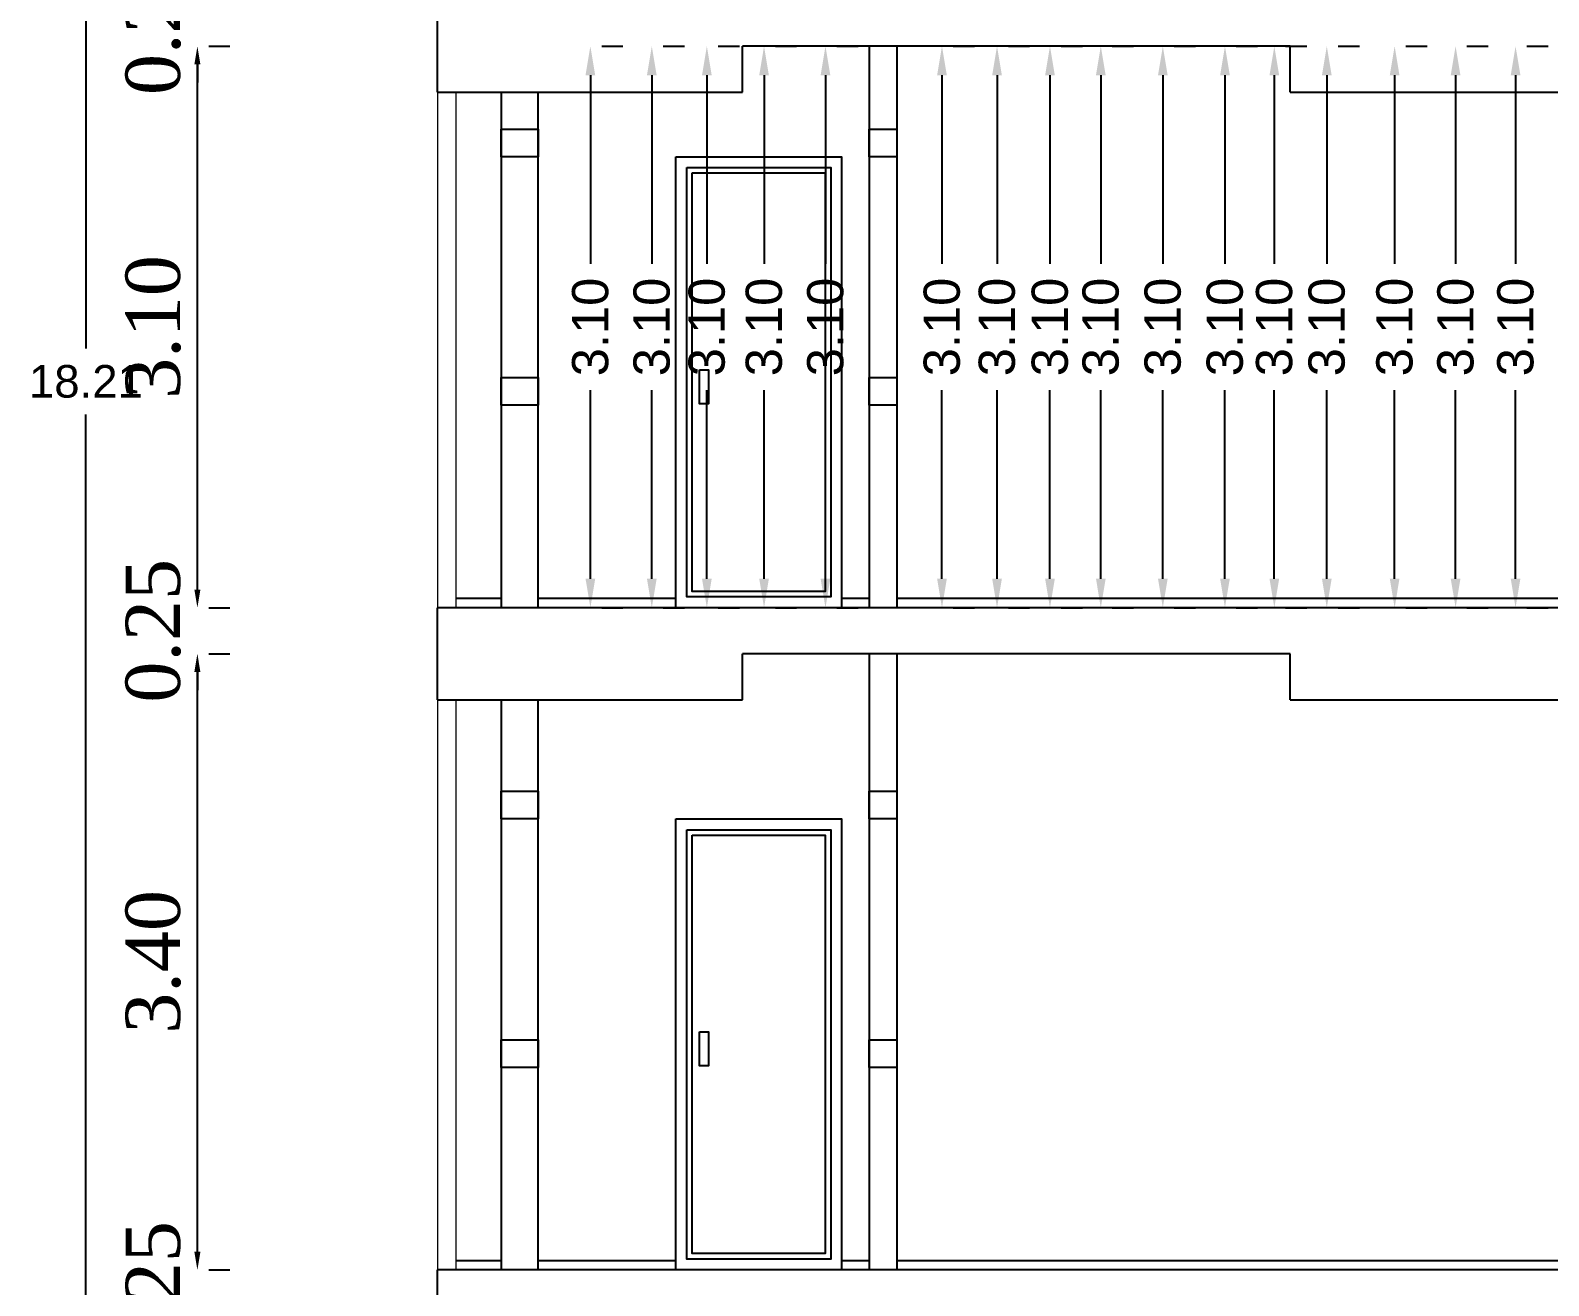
# Model space of a CAD drawing. Header units: metres. Extents: x 2754 to 3501, y 1112 to 1514.
# Drawn here: x 3367.96 to 3376.34, y 1421.44 to 1428.37 of the extents above; entities that cross this region are included whole.
import ezdxf

# ---------------------------------------------------------------- set-up
doc = ezdxf.new("R2010")
doc.units = ezdxf.units.M
for name, color, linetype in [('AR-COLUMN', 2, 'Continuous'), ('AR-THIN', 8, 'Continuous'), ('AR-WALL', 7, 'Continuous'), ('BLK_1_FLR_2_REGULAR_ROOM_1', 2, 'Continuous'), ('BLK_1_FLR_2_REGULAR_ROOM_10', 2, 'Continuous'), ('BLK_1_FLR_2_REGULAR_ROOM_11', 2, 'Continuous'), ('BLK_1_FLR_2_REGULAR_ROOM_12', 2, 'Continuous'), ('BLK_1_FLR_2_REGULAR_ROOM_13', 2, 'Continuous'), ('BLK_1_FLR_2_REGULAR_ROOM_14', 2, 'Continuous'), ('BLK_1_FLR_2_REGULAR_ROOM_15', 2, 'Continuous'), ('BLK_1_FLR_2_REGULAR_ROOM_16', 2, 'Continuous'), ('BLK_1_FLR_2_REGULAR_ROOM_2', 2, 'Continuous'), ('BLK_1_FLR_2_REGULAR_ROOM_3', 2, 'Continuous'), ('BLK_1_FLR_2_REGULAR_ROOM_4', 2, 'Continuous'), ('BLK_1_FLR_2_REGULAR_ROOM_5', 2, 'Continuous'), ('BLK_1_FLR_2_REGULAR_ROOM_6', 2, 'Continuous'), ('BLK_1_FLR_2_REGULAR_ROOM_7', 2, 'Continuous'), ('BLK_1_FLR_2_REGULAR_ROOM_8', 2, 'Continuous'), ('BLK_1_FLR_2_REGULAR_ROOM_9', 2, 'Continuous'), ('BLK_1_HT_OF_BLDG', 5, 'Continuous')]:
    doc.layers.add(name, color=color, linetype=linetype)
doc.layers.add('AR-PARTITION', color=2, linetype='Continuous', lineweight=9)
doc.styles.add('ANAND', font='times.ttf')
doc.styles.get("Standard").update_dxf_attribs({"font": 'arial.ttf'})
doc.dimstyles.new('STANDARD$0', dxfattribs={"dimtxt": 7, "dimasz": 3, "dimexe": 3, "dimexo": 1, "dimgap": 1.5, "dimtad": 1, "dimdec": 1, "dimzin": 1, "dimdsep": 46, "dimlunit": 4, "dimtxsty": 'Standard', "dimblk": 'OBLIQUE', "dimcen": 0.09375, "dimdle": 1, "dimclrd": 8, "dimclre": 8, "dimclrt": 7, "dimadec": 1, "dimazin": 0, "dimtfac": 1, "dimtdec": 1, "dimtix": 1, "dimtmove": 2, "dimatfit": 3, "dimldrblk": 'ARCHTICK', "dimfxl": 0, "dimfrac": 2, "dimtolj": 1, "dimtzin": 0, "dimarcsym": 0})
doc.dimstyles.new('V1', dxfattribs={"dimtxt": 0.23, "dimasz": 0.1, "dimexe": 0.18, "dimexo": 0.0625, "dimgap": 0.09, "dimtad": 1, "dimzin": 0, "dimdsep": 46, "dimtxsty": 'ANAND', "dimcen": 0.09, "dimadec": 0, "dimazin": 0, "dimtfac": 1, "dimtix": 1, "dimtofl": 0, "dimtmove": 2, "dimatfit": 0, "dimfxl": 0, "dimtolj": 1, "dimtzin": 0, "dimarcsym": 0})

# ---------------------------------------------------------------- blocks, each defined once
blk = doc.blocks.new('*D241')
at = {"color": 0, "lineweight": -2}
for p, q in [((3368.8852, 1421.6264), (3368.8852, 1421.7264)), ((3368.9477, 1421.5264), (3369.0652, 1421.5264)), ((3368.9477, 1421.2724), (3369.0652, 1421.2724)), ((3368.8852, 1421.1724), (3368.8852, 1421.0724))]:
    blk.add_line(p, q, dxfattribs=at)
at = {"color": 0}
for points in [[(3368.8685, 1421.6264), (3368.9018, 1421.6264), (3368.8852, 1421.5264)], [(3368.8685, 1421.1724), (3368.9018, 1421.1724), (3368.8852, 1421.2724)]]:
    blk.add_solid(points, dxfattribs=at)
at = {"layer": 'Defpoints', "color": 0}
for p in [(3368.8852, 1421.5264), (3368.8852, 1421.5264), (3368.8852, 1421.2724)]:
    blk.add_point(p, dxfattribs=at)
at = {"color": 0, "insert": (3368.6421, 1421.3994), "char_height": 0.3, "attachment_point": 5, "rotation": 90, "style": 'ANAND'}
blk.add_mtext('\\A1;0.25', dxfattribs=at)
blk = doc.blocks.new('*D242')
at = {"color": 0, "lineweight": -2}
for p, q in [((3368.9477, 1424.9264), (3369.0652, 1424.9264)), ((3368.8852, 1421.6264), (3368.8852, 1424.8264)), ((3368.9477, 1421.5264), (3369.0652, 1421.5264))]:
    blk.add_line(p, q, dxfattribs=at)
at = {"color": 0}
for points in [[(3368.8685, 1424.8264), (3368.9018, 1424.8264), (3368.8852, 1424.9264)], [(3368.8685, 1421.6264), (3368.9018, 1421.6264), (3368.8852, 1421.5264)]]:
    blk.add_solid(points, dxfattribs=at)
at = {"layer": 'Defpoints', "color": 0}
for p in [(3368.8852, 1424.9264), (3368.8852, 1424.9264), (3368.8852, 1421.5264)]:
    blk.add_point(p, dxfattribs=at)
at = {"color": 0, "insert": (3368.6421, 1423.2264), "char_height": 0.3, "attachment_point": 5, "rotation": 90, "style": 'ANAND'}
blk.add_mtext('\\A1;3.40', dxfattribs=at)
blk = doc.blocks.new('*D243')
at = {"color": 0, "lineweight": -2}
for p, q in [((3368.8852, 1425.2804), (3368.8852, 1425.3804)), ((3368.9477, 1425.1804), (3369.0652, 1425.1804)), ((3368.9477, 1424.9264), (3369.0652, 1424.9264)), ((3368.8852, 1424.8264), (3368.8852, 1424.7264))]:
    blk.add_line(p, q, dxfattribs=at)
at = {"color": 0}
for points in [[(3368.8685, 1425.2804), (3368.9018, 1425.2804), (3368.8852, 1425.1804)], [(3368.8685, 1424.8264), (3368.9018, 1424.8264), (3368.8852, 1424.9264)]]:
    blk.add_solid(points, dxfattribs=at)
at = {"layer": 'Defpoints', "color": 0}
for p in [(3368.8852, 1425.1804), (3368.8852, 1425.1804), (3368.8852, 1424.9264)]:
    blk.add_point(p, dxfattribs=at)
at = {"color": 0, "insert": (3368.6421, 1425.0534), "char_height": 0.3, "attachment_point": 5, "rotation": 90, "style": 'ANAND'}
blk.add_mtext('\\A1;0.25', dxfattribs=at)
blk = doc.blocks.new('*D244')
at = {"color": 0, "lineweight": -2}
for p, q in [((3368.9477, 1428.2792), (3369.0652, 1428.2792)), ((3368.8852, 1425.2804), (3368.8852, 1428.1792)), ((3368.9477, 1425.1804), (3369.0652, 1425.1804))]:
    blk.add_line(p, q, dxfattribs=at)
at = {"color": 0}
for points in [[(3368.8685, 1428.1792), (3368.9018, 1428.1792), (3368.8852, 1428.2792)], [(3368.8685, 1425.2804), (3368.9018, 1425.2804), (3368.8852, 1425.1804)]]:
    blk.add_solid(points, dxfattribs=at)
at = {"layer": 'Defpoints', "color": 0}
for p in [(3368.8852, 1428.2792), (3368.8852, 1428.2792), (3368.8852, 1425.1804)]:
    blk.add_point(p, dxfattribs=at)
at = {"color": 0, "insert": (3368.6421, 1426.7298), "char_height": 0.3, "attachment_point": 5, "rotation": 90, "style": 'ANAND'}
blk.add_mtext('\\A1;3.10', dxfattribs=at)
blk = doc.blocks.new('*D245')
at = {"color": 0, "lineweight": -2}
for p, q in [((3368.8852, 1428.6332), (3368.8852, 1428.7332)), ((3368.8264, 1428.5332), (3369.0652, 1428.5332)), ((3368.9477, 1428.2792), (3369.0652, 1428.2792)), ((3368.8852, 1428.1792), (3368.8852, 1428.0792))]:
    blk.add_line(p, q, dxfattribs=at)
at = {"color": 0}
for points in [[(3368.8685, 1428.6332), (3368.9018, 1428.6332), (3368.8852, 1428.5332)], [(3368.8685, 1428.1792), (3368.9018, 1428.1792), (3368.8852, 1428.2792)]]:
    blk.add_solid(points, dxfattribs=at)
at = {"layer": 'Defpoints', "color": 0}
for p in [(3368.7639, 1428.5332), (3368.8852, 1428.5332), (3368.8852, 1428.2792)]:
    blk.add_point(p, dxfattribs=at)
at = {"color": 0, "insert": (3368.6421, 1428.4062), "char_height": 0.3, "attachment_point": 5, "rotation": 90, "style": 'ANAND'}
blk.add_mtext('\\A1;0.25', dxfattribs=at)
blk = doc.blocks.new('*D250')
at = {"layer": 'BLK_1_HT_OF_BLDG', "color": 0, "lineweight": -2}
for p, q in [((3368.3324, 1435.544), (3368.4499, 1435.544)), ((3368.2699, 1435.364), (3368.2699, 1426.6107)), ((3368.2699, 1417.4936), (3368.2699, 1426.2469)), ((3368.3324, 1417.3136), (3368.4499, 1417.3136))]:
    blk.add_line(p, q, dxfattribs=at)
at = {"layer": 'BLK_1_HT_OF_BLDG', "color": 0}
for points in [[(3368.2399, 1435.364), (3368.2999, 1435.364), (3368.2699, 1435.544)], [(3368.2399, 1417.4936), (3368.2999, 1417.4936), (3368.2699, 1417.3136)]]:
    blk.add_solid(points, dxfattribs=at)
at = {"layer": 'Defpoints', "color": 0}
for p in [(3368.2699, 1435.544), (3368.2699, 1435.544), (3368.2699, 1417.3136)]:
    blk.add_point(p, dxfattribs=at)
at = {"layer": 'BLK_1_HT_OF_BLDG', "color": 0, "insert": (3368.2699, 1426.4288), "char_height": 0.18, "attachment_point": 5}
blk.add_mtext('\\A1;18.21', dxfattribs=at)
blk = doc.blocks.new('*D52')
at = {"layer": 'BLK_1_FLR_2_REGULAR_ROOM_1', "color": 0, "lineweight": -2}
for p, q in [((3371.1172, 1428.2792), (3371.2347, 1428.2792)), ((3371.0547, 1428.1192), (3371.0547, 1427.0792)), ((3371.0547, 1425.3404), (3371.0547, 1426.3805)), ((3371.1172, 1425.1804), (3371.2347, 1425.1804))]:
    blk.add_line(p, q, dxfattribs=at)
at = {"layer": 'BLK_1_FLR_2_REGULAR_ROOM_1', "color": 0}
for points in [[(3371.028, 1428.1192), (3371.0813, 1428.1192), (3371.0547, 1428.2792)], [(3371.028, 1425.3404), (3371.0813, 1425.3404), (3371.0547, 1425.1804)]]:
    blk.add_solid(points, dxfattribs=at)
at = {"layer": 'Defpoints', "color": 0}
for p in [(3371.0547, 1428.2792), (3371.0547, 1425.1804), (3371.0547, 1425.1804)]:
    blk.add_point(p, dxfattribs=at)
at = {"layer": 'BLK_1_FLR_2_REGULAR_ROOM_1', "color": 0, "insert": (3371.0547, 1426.7298), "char_height": 0.2, "attachment_point": 5, "rotation": 90}
blk.add_mtext('\\A1;3.10', dxfattribs=at)
blk = doc.blocks.new('*D53')
at = {"layer": 'BLK_1_FLR_2_REGULAR_ROOM_2', "color": 0, "lineweight": -2}
for p, q in [((3371.4562, 1428.2792), (3371.5737, 1428.2792)), ((3371.3937, 1428.1192), (3371.3937, 1427.0792)), ((3371.3937, 1425.3404), (3371.3937, 1426.3805)), ((3371.4562, 1425.1804), (3371.5737, 1425.1804))]:
    blk.add_line(p, q, dxfattribs=at)
at = {"layer": 'BLK_1_FLR_2_REGULAR_ROOM_2', "color": 0}
for points in [[(3371.3671, 1428.1192), (3371.4204, 1428.1192), (3371.3937, 1428.2792)], [(3371.3671, 1425.3404), (3371.4204, 1425.3404), (3371.3937, 1425.1804)]]:
    blk.add_solid(points, dxfattribs=at)
at = {"layer": 'Defpoints', "color": 0}
for p in [(3371.3937, 1428.2792), (3371.3937, 1425.1804), (3371.3937, 1425.1804)]:
    blk.add_point(p, dxfattribs=at)
at = {"layer": 'BLK_1_FLR_2_REGULAR_ROOM_2', "color": 0, "insert": (3371.3937, 1426.7298), "char_height": 0.2, "attachment_point": 5, "rotation": 90}
blk.add_mtext('\\A1;3.10', dxfattribs=at)
blk = doc.blocks.new('*D54')
at = {"layer": 'BLK_1_FLR_2_REGULAR_ROOM_3', "color": 0, "lineweight": -2}
for p, q in [((3371.7602, 1428.2792), (3371.8777, 1428.2792)), ((3371.6977, 1428.1192), (3371.6977, 1427.0792)), ((3371.6977, 1425.3404), (3371.6977, 1426.3805)), ((3371.7602, 1425.1804), (3371.8777, 1425.1804))]:
    blk.add_line(p, q, dxfattribs=at)
at = {"layer": 'BLK_1_FLR_2_REGULAR_ROOM_3', "color": 0}
for points in [[(3371.6711, 1428.1192), (3371.7244, 1428.1192), (3371.6977, 1428.2792)], [(3371.6711, 1425.3404), (3371.7244, 1425.3404), (3371.6977, 1425.1804)]]:
    blk.add_solid(points, dxfattribs=at)
at = {"layer": 'Defpoints', "color": 0}
for p in [(3371.6977, 1428.2792), (3371.6977, 1425.1804), (3371.6977, 1425.1804)]:
    blk.add_point(p, dxfattribs=at)
at = {"layer": 'BLK_1_FLR_2_REGULAR_ROOM_3', "color": 0, "insert": (3371.6977, 1426.7298), "char_height": 0.2, "attachment_point": 5, "rotation": 90}
blk.add_mtext('\\A1;3.10', dxfattribs=at)
blk = doc.blocks.new('*D55')
at = {"layer": 'BLK_1_FLR_2_REGULAR_ROOM_4', "color": 0, "lineweight": -2}
for p, q in [((3372.0759, 1428.2792), (3372.1934, 1428.2792)), ((3372.0134, 1428.1192), (3372.0134, 1427.0792)), ((3372.0134, 1425.3404), (3372.0134, 1426.3805)), ((3372.0759, 1425.1804), (3372.1934, 1425.1804))]:
    blk.add_line(p, q, dxfattribs=at)
at = {"layer": 'BLK_1_FLR_2_REGULAR_ROOM_4', "color": 0}
for points in [[(3371.9868, 1428.1192), (3372.0401, 1428.1192), (3372.0134, 1428.2792)], [(3371.9868, 1425.3404), (3372.0401, 1425.3404), (3372.0134, 1425.1804)]]:
    blk.add_solid(points, dxfattribs=at)
at = {"layer": 'Defpoints', "color": 0}
for p in [(3372.0134, 1428.2792), (3372.0134, 1425.1804), (3372.0134, 1425.1804)]:
    blk.add_point(p, dxfattribs=at)
at = {"layer": 'BLK_1_FLR_2_REGULAR_ROOM_4', "color": 0, "insert": (3372.0134, 1426.7298), "char_height": 0.2, "attachment_point": 5, "rotation": 90}
blk.add_mtext('\\A1;3.10', dxfattribs=at)
blk = doc.blocks.new('*D56')
at = {"layer": 'BLK_1_FLR_2_REGULAR_ROOM_5', "color": 0, "lineweight": -2}
for p, q in [((3372.415, 1428.2792), (3372.5325, 1428.2792)), ((3372.3525, 1428.1192), (3372.3525, 1427.0792)), ((3372.3525, 1425.3404), (3372.3525, 1426.3805)), ((3372.415, 1425.1804), (3372.5325, 1425.1804))]:
    blk.add_line(p, q, dxfattribs=at)
at = {"layer": 'BLK_1_FLR_2_REGULAR_ROOM_5', "color": 0}
for points in [[(3372.3258, 1428.1192), (3372.3792, 1428.1192), (3372.3525, 1428.2792)], [(3372.3258, 1425.3404), (3372.3792, 1425.3404), (3372.3525, 1425.1804)]]:
    blk.add_solid(points, dxfattribs=at)
at = {"layer": 'Defpoints', "color": 0}
for p in [(3372.3525, 1428.2792), (3372.3525, 1425.1804), (3372.3525, 1425.1804)]:
    blk.add_point(p, dxfattribs=at)
at = {"layer": 'BLK_1_FLR_2_REGULAR_ROOM_5', "color": 0, "insert": (3372.3525, 1426.7298), "char_height": 0.2, "attachment_point": 5, "rotation": 90}
blk.add_mtext('\\A1;3.10', dxfattribs=at)
blk = doc.blocks.new('*D57')
at = {"layer": 'BLK_1_FLR_2_REGULAR_ROOM_6', "color": 0, "lineweight": -2}
for p, q in [((3373.0581, 1428.2792), (3373.1756, 1428.2792)), ((3372.9956, 1428.1192), (3372.9956, 1427.0792)), ((3372.9956, 1425.3404), (3372.9956, 1426.3805)), ((3373.0581, 1425.1804), (3373.1756, 1425.1804))]:
    blk.add_line(p, q, dxfattribs=at)
at = {"layer": 'BLK_1_FLR_2_REGULAR_ROOM_6', "color": 0}
for points in [[(3372.9689, 1428.1192), (3373.0223, 1428.1192), (3372.9956, 1428.2792)], [(3372.9689, 1425.3404), (3373.0223, 1425.3404), (3372.9956, 1425.1804)]]:
    blk.add_solid(points, dxfattribs=at)
at = {"layer": 'Defpoints', "color": 0}
for p in [(3372.9956, 1428.2792), (3372.9956, 1425.1804), (3372.9956, 1425.1804)]:
    blk.add_point(p, dxfattribs=at)
at = {"layer": 'BLK_1_FLR_2_REGULAR_ROOM_6', "color": 0, "insert": (3372.9956, 1426.7298), "char_height": 0.2, "attachment_point": 5, "rotation": 90}
blk.add_mtext('\\A1;3.10', dxfattribs=at)
blk = doc.blocks.new('*D58')
at = {"layer": 'BLK_1_FLR_2_REGULAR_ROOM_7', "color": 0, "lineweight": -2}
for p, q in [((3373.3621, 1428.2792), (3373.4796, 1428.2792)), ((3373.2996, 1428.1192), (3373.2996, 1427.0792)), ((3373.2996, 1425.3404), (3373.2996, 1426.3805)), ((3373.3621, 1425.1804), (3373.4796, 1425.1804))]:
    blk.add_line(p, q, dxfattribs=at)
at = {"layer": 'BLK_1_FLR_2_REGULAR_ROOM_7', "color": 0}
for points in [[(3373.2729, 1428.1192), (3373.3263, 1428.1192), (3373.2996, 1428.2792)], [(3373.2729, 1425.3404), (3373.3263, 1425.3404), (3373.2996, 1425.1804)]]:
    blk.add_solid(points, dxfattribs=at)
at = {"layer": 'Defpoints', "color": 0}
for p in [(3373.2996, 1428.2792), (3373.2996, 1425.1804), (3373.2996, 1425.1804)]:
    blk.add_point(p, dxfattribs=at)
at = {"layer": 'BLK_1_FLR_2_REGULAR_ROOM_7', "color": 0, "insert": (3373.2996, 1426.7298), "char_height": 0.2, "attachment_point": 5, "rotation": 90}
blk.add_mtext('\\A1;3.10', dxfattribs=at)
blk = doc.blocks.new('*D59')
at = {"layer": 'BLK_1_FLR_2_REGULAR_ROOM_8', "color": 0, "lineweight": -2}
for p, q in [((3373.6544, 1428.2792), (3373.7719, 1428.2792)), ((3373.5919, 1428.1192), (3373.5919, 1427.0792)), ((3373.5919, 1425.3404), (3373.5919, 1426.3805)), ((3373.6544, 1425.1804), (3373.7719, 1425.1804))]:
    blk.add_line(p, q, dxfattribs=at)
at = {"layer": 'BLK_1_FLR_2_REGULAR_ROOM_8', "color": 0}
for points in [[(3373.5652, 1428.1192), (3373.6186, 1428.1192), (3373.5919, 1428.2792)], [(3373.5652, 1425.3404), (3373.6186, 1425.3404), (3373.5919, 1425.1804)]]:
    blk.add_solid(points, dxfattribs=at)
at = {"layer": 'Defpoints', "color": 0}
for p in [(3373.5919, 1428.2792), (3373.5919, 1425.1804), (3373.5919, 1425.1804)]:
    blk.add_point(p, dxfattribs=at)
at = {"layer": 'BLK_1_FLR_2_REGULAR_ROOM_8', "color": 0, "insert": (3373.5919, 1426.7298), "char_height": 0.2, "attachment_point": 5, "rotation": 90}
blk.add_mtext('\\A1;3.10', dxfattribs=at)
blk = doc.blocks.new('*D60')
at = {"layer": 'BLK_1_FLR_2_REGULAR_ROOM_9', "color": 0, "lineweight": -2}
for p, q in [((3373.935, 1428.2792), (3374.0525, 1428.2792)), ((3373.8725, 1428.1192), (3373.8725, 1427.0792)), ((3373.8725, 1425.3404), (3373.8725, 1426.3805)), ((3373.935, 1425.1804), (3374.0525, 1425.1804))]:
    blk.add_line(p, q, dxfattribs=at)
at = {"layer": 'BLK_1_FLR_2_REGULAR_ROOM_9', "color": 0}
for points in [[(3373.8459, 1428.1192), (3373.8992, 1428.1192), (3373.8725, 1428.2792)], [(3373.8459, 1425.3404), (3373.8992, 1425.3404), (3373.8725, 1425.1804)]]:
    blk.add_solid(points, dxfattribs=at)
at = {"layer": 'Defpoints', "color": 0}
for p in [(3373.8725, 1428.2792), (3373.8725, 1425.1804), (3373.8725, 1425.1804)]:
    blk.add_point(p, dxfattribs=at)
at = {"layer": 'BLK_1_FLR_2_REGULAR_ROOM_9', "color": 0, "insert": (3373.8725, 1426.7298), "char_height": 0.2, "attachment_point": 5, "rotation": 90}
blk.add_mtext('\\A1;3.10', dxfattribs=at)
blk = doc.blocks.new('*D61')
at = {"layer": 'BLK_1_FLR_2_REGULAR_ROOM_10', "color": 0, "lineweight": -2}
for p, q in [((3374.2774, 1428.2792), (3374.3949, 1428.2792)), ((3374.2149, 1428.1192), (3374.2149, 1427.0792)), ((3374.2149, 1425.3404), (3374.2149, 1426.3805)), ((3374.2774, 1425.1804), (3374.3949, 1425.1804))]:
    blk.add_line(p, q, dxfattribs=at)
at = {"layer": 'BLK_1_FLR_2_REGULAR_ROOM_10', "color": 0}
for points in [[(3374.1882, 1428.1192), (3374.2416, 1428.1192), (3374.2149, 1428.2792)], [(3374.1882, 1425.3404), (3374.2416, 1425.3404), (3374.2149, 1425.1804)]]:
    blk.add_solid(points, dxfattribs=at)
at = {"layer": 'Defpoints', "color": 0}
for p in [(3374.2149, 1428.2792), (3374.2149, 1425.1804), (3374.2149, 1425.1804)]:
    blk.add_point(p, dxfattribs=at)
at = {"layer": 'BLK_1_FLR_2_REGULAR_ROOM_10', "color": 0, "insert": (3374.2149, 1426.7298), "char_height": 0.2, "attachment_point": 5, "rotation": 90}
blk.add_mtext('\\A1;3.10', dxfattribs=at)
blk = doc.blocks.new('*D62')
at = {"layer": 'BLK_1_FLR_2_REGULAR_ROOM_11', "color": 0, "lineweight": -2}
for p, q in [((3374.6203, 1428.2792), (3374.7378, 1428.2792)), ((3374.5578, 1428.1192), (3374.5578, 1427.0792)), ((3374.5578, 1425.3404), (3374.5578, 1426.3805)), ((3374.6203, 1425.1804), (3374.7378, 1425.1804))]:
    blk.add_line(p, q, dxfattribs=at)
at = {"layer": 'BLK_1_FLR_2_REGULAR_ROOM_11', "color": 0}
for points in [[(3374.5311, 1428.1192), (3374.5845, 1428.1192), (3374.5578, 1428.2792)], [(3374.5311, 1425.3404), (3374.5845, 1425.3404), (3374.5578, 1425.1804)]]:
    blk.add_solid(points, dxfattribs=at)
at = {"layer": 'Defpoints', "color": 0}
for p in [(3374.5578, 1428.2792), (3374.5578, 1425.1804), (3374.5578, 1425.1804)]:
    blk.add_point(p, dxfattribs=at)
at = {"layer": 'BLK_1_FLR_2_REGULAR_ROOM_11', "color": 0, "insert": (3374.5578, 1426.7298), "char_height": 0.2, "attachment_point": 5, "rotation": 90}
blk.add_mtext('\\A1;3.10', dxfattribs=at)
blk = doc.blocks.new('*D63')
at = {"layer": 'BLK_1_FLR_2_REGULAR_ROOM_12', "color": 0, "lineweight": -2}
for p, q in [((3374.8929, 1428.2792), (3375.0104, 1428.2792)), ((3374.8304, 1428.1192), (3374.8304, 1427.0792)), ((3374.8304, 1425.3404), (3374.8304, 1426.3805)), ((3374.8929, 1425.1804), (3375.0104, 1425.1804))]:
    blk.add_line(p, q, dxfattribs=at)
at = {"layer": 'BLK_1_FLR_2_REGULAR_ROOM_12', "color": 0}
for points in [[(3374.8037, 1428.1192), (3374.8571, 1428.1192), (3374.8304, 1428.2792)], [(3374.8037, 1425.3404), (3374.8571, 1425.3404), (3374.8304, 1425.1804)]]:
    blk.add_solid(points, dxfattribs=at)
at = {"layer": 'Defpoints', "color": 0}
for p in [(3374.8304, 1428.2792), (3374.8304, 1425.1804), (3374.8304, 1425.1804)]:
    blk.add_point(p, dxfattribs=at)
at = {"layer": 'BLK_1_FLR_2_REGULAR_ROOM_12', "color": 0, "insert": (3374.8304, 1426.7298), "char_height": 0.2, "attachment_point": 5, "rotation": 90}
blk.add_mtext('\\A1;3.10', dxfattribs=at)
blk = doc.blocks.new('*D64')
at = {"layer": 'BLK_1_FLR_2_REGULAR_ROOM_13', "color": 0, "lineweight": -2}
for p, q in [((3375.1826, 1428.2792), (3375.3001, 1428.2792)), ((3375.1201, 1428.1192), (3375.1201, 1427.0792)), ((3375.1201, 1425.3404), (3375.1201, 1426.3805)), ((3375.1826, 1425.1804), (3375.3001, 1425.1804))]:
    blk.add_line(p, q, dxfattribs=at)
at = {"layer": 'BLK_1_FLR_2_REGULAR_ROOM_13', "color": 0}
for points in [[(3375.0935, 1428.1192), (3375.1468, 1428.1192), (3375.1201, 1428.2792)], [(3375.0935, 1425.3404), (3375.1468, 1425.3404), (3375.1201, 1425.1804)]]:
    blk.add_solid(points, dxfattribs=at)
at = {"layer": 'Defpoints', "color": 0}
for p in [(3375.1201, 1428.2792), (3375.1201, 1425.1804), (3375.1201, 1425.1804)]:
    blk.add_point(p, dxfattribs=at)
at = {"layer": 'BLK_1_FLR_2_REGULAR_ROOM_13', "color": 0, "insert": (3375.1201, 1426.7298), "char_height": 0.2, "attachment_point": 5, "rotation": 90}
blk.add_mtext('\\A1;3.10', dxfattribs=at)
blk = doc.blocks.new('*D65')
at = {"layer": 'BLK_1_FLR_2_REGULAR_ROOM_14', "color": 0, "lineweight": -2}
for p, q in [((3375.557, 1428.2792), (3375.6745, 1428.2792)), ((3375.4945, 1428.1192), (3375.4945, 1427.0792)), ((3375.4945, 1425.3404), (3375.4945, 1426.3805)), ((3375.557, 1425.1804), (3375.6745, 1425.1804))]:
    blk.add_line(p, q, dxfattribs=at)
at = {"layer": 'BLK_1_FLR_2_REGULAR_ROOM_14', "color": 0}
for points in [[(3375.4678, 1428.1192), (3375.5211, 1428.1192), (3375.4945, 1428.2792)], [(3375.4678, 1425.3404), (3375.5211, 1425.3404), (3375.4945, 1425.1804)]]:
    blk.add_solid(points, dxfattribs=at)
at = {"layer": 'Defpoints', "color": 0}
for p in [(3375.4945, 1428.2792), (3375.4945, 1425.1804), (3375.4945, 1425.1804)]:
    blk.add_point(p, dxfattribs=at)
at = {"layer": 'BLK_1_FLR_2_REGULAR_ROOM_14', "color": 0, "insert": (3375.4945, 1426.7298), "char_height": 0.2, "attachment_point": 5, "rotation": 90}
blk.add_mtext('\\A1;3.10', dxfattribs=at)
blk = doc.blocks.new('*D66')
at = {"layer": 'BLK_1_FLR_2_REGULAR_ROOM_15', "color": 0, "lineweight": -2}
for p, q in [((3375.8936, 1428.2792), (3376.0111, 1428.2792)), ((3375.8311, 1428.1192), (3375.8311, 1427.0792)), ((3375.8311, 1425.3404), (3375.8311, 1426.3805)), ((3375.8936, 1425.1804), (3376.0111, 1425.1804))]:
    blk.add_line(p, q, dxfattribs=at)
at = {"layer": 'BLK_1_FLR_2_REGULAR_ROOM_15', "color": 0}
for points in [[(3375.8044, 1428.1192), (3375.8578, 1428.1192), (3375.8311, 1428.2792)], [(3375.8044, 1425.3404), (3375.8578, 1425.3404), (3375.8311, 1425.1804)]]:
    blk.add_solid(points, dxfattribs=at)
at = {"layer": 'Defpoints', "color": 0}
for p in [(3375.8311, 1428.2792), (3375.8311, 1425.1804), (3375.8311, 1425.1804)]:
    blk.add_point(p, dxfattribs=at)
at = {"layer": 'BLK_1_FLR_2_REGULAR_ROOM_15', "color": 0, "insert": (3375.8311, 1426.7298), "char_height": 0.2, "attachment_point": 5, "rotation": 90}
blk.add_mtext('\\A1;3.10', dxfattribs=at)
blk = doc.blocks.new('*D67')
at = {"layer": 'BLK_1_FLR_2_REGULAR_ROOM_16', "color": 0, "lineweight": -2}
for p, q in [((3376.2246, 1428.2792), (3376.3421, 1428.2792)), ((3376.1621, 1428.1192), (3376.1621, 1427.0792)), ((3376.1621, 1425.3404), (3376.1621, 1426.3805)), ((3376.2246, 1425.1804), (3376.3421, 1425.1804))]:
    blk.add_line(p, q, dxfattribs=at)
at = {"layer": 'BLK_1_FLR_2_REGULAR_ROOM_16', "color": 0}
for points in [[(3376.1355, 1428.1192), (3376.1888, 1428.1192), (3376.1621, 1428.2792)], [(3376.1355, 1425.3404), (3376.1888, 1425.3404), (3376.1621, 1425.1804)]]:
    blk.add_solid(points, dxfattribs=at)
at = {"layer": 'Defpoints', "color": 0}
for p in [(3376.1621, 1428.2792), (3376.1621, 1425.1804), (3376.1621, 1425.1804)]:
    blk.add_point(p, dxfattribs=at)
at = {"layer": 'BLK_1_FLR_2_REGULAR_ROOM_16', "color": 0, "insert": (3376.1621, 1426.7298), "char_height": 0.2, "attachment_point": 5, "rotation": 90}
blk.add_mtext('\\A1;3.10', dxfattribs=at)

msp = doc.modelspace()

# ---------------------------------------------------------------- linework, layer by layer
at = {"color": 7}
for points in [[(3371.5272, 1427.66962), (3372.4416, 1427.66962), (3372.4416, 1425.18042), (3371.5272, 1425.18042)], [(3371.5872, 1427.60962), (3372.3816, 1427.60962), (3372.3816, 1425.24042), (3371.5872, 1425.24042)], [(3371.6172, 1427.57962), (3372.3516, 1427.57962), (3372.3516, 1425.27042), (3371.6172, 1425.27042)], [(3371.65747, 1426.49382), (3371.70685, 1426.49382), (3371.70685, 1426.30635), (3371.65747, 1426.30635)], [(3371.5272, 1424.01562), (3372.4416, 1424.01562), (3372.4416, 1421.52642), (3371.5272, 1421.52642)], [(3371.5872, 1423.95562), (3372.3816, 1423.95562), (3372.3816, 1421.58642), (3371.5872, 1421.58642)], [(3371.6172, 1423.92562), (3372.3516, 1423.92562), (3372.3516, 1421.61642), (3371.6172, 1421.61642)], [(3371.65747, 1422.83982), (3371.70685, 1422.83982), (3371.70685, 1422.65235), (3371.65747, 1422.65235)]]:
    msp.add_lwpolyline(points, close=True, dxfattribs=at)
at = {"layer": 'AR-COLUMN'}
for p, q in [((3370.21073, 1428.02522), (3370.21073, 1428.53322)), ((3374.9181, 1428.27922), (3371.89487, 1428.27922)), ((3371.89487, 1428.02522), (3371.89487, 1428.27922)), ((3374.9181, 1428.02522), (3374.9181, 1428.27922)), ((3370.21073, 1428.02522), (3371.89487, 1428.02522)), ((3374.9181, 1428.02522), (3377.5851, 1428.02522)), ((3370.21073, 1424.67242), (3370.21073, 1425.18042)), ((3374.9181, 1424.92642), (3371.89487, 1424.92642)), ((3371.89487, 1424.67242), (3371.89487, 1424.92642)), ((3374.9181, 1424.67242), (3374.9181, 1424.92642)), ((3370.21073, 1424.67242), (3371.89487, 1424.67242)), ((3374.9181, 1424.67242), (3377.5851, 1424.67242)), ((3370.21073, 1421.01842), (3370.21073, 1421.52642))]:
    msp.add_line(p, q, dxfattribs=at)
for points in [[(3370.562, 1427.82202), (3370.76614, 1427.82202), (3370.76614, 1427.66962), (3370.562, 1427.66962)], [(3372.594, 1427.82202), (3372.7464, 1427.82202), (3372.7464, 1427.66962), (3372.594, 1427.66962)], [(3370.562, 1426.45042), (3370.76614, 1426.45042), (3370.76614, 1426.29802), (3370.562, 1426.29802)], [(3372.594, 1426.45042), (3372.7464, 1426.45042), (3372.7464, 1426.29802), (3372.594, 1426.29802)], [(3370.562, 1424.16802), (3370.76614, 1424.16802), (3370.76614, 1424.01562), (3370.562, 1424.01562)], [(3372.594, 1424.16802), (3372.7464, 1424.16802), (3372.7464, 1424.01562), (3372.594, 1424.01562)], [(3370.562, 1422.79642), (3370.76614, 1422.79642), (3370.76614, 1422.64402), (3370.562, 1422.64402)], [(3372.594, 1422.79642), (3372.7464, 1422.79642), (3372.7464, 1422.64402), (3372.594, 1422.64402)]]:
    msp.add_lwpolyline(points, close=True, dxfattribs=at)
for points in [[(3387.1736, 1425.18042), (3370.21073, 1425.18042)], [(3387.1736, 1421.52642), (3370.21073, 1421.52642)]]:
    msp.add_lwpolyline(points, dxfattribs=at)
at = {"layer": 'AR-PARTITION'}
for p, q in [((3370.21073, 1428.02522), (3370.21073, 1425.18042)), ((3370.31233, 1428.02522), (3370.31233, 1425.18042)), ((3370.21073, 1424.67242), (3370.21073, 1421.52642)), ((3370.31233, 1424.67242), (3370.31233, 1421.52642))]:
    msp.add_line(p, q, dxfattribs=at)
at = {"layer": 'AR-THIN'}
for p, q in [((3370.562, 1425.23122), (3370.31233, 1425.23122)), ((3371.5272, 1425.23122), (3370.7652, 1425.23122)), ((3372.594, 1425.23122), (3372.4416, 1425.23122)), ((3376.404, 1425.23122), (3372.7464, 1425.23122)), ((3370.562, 1421.57722), (3370.31233, 1421.57722)), ((3371.5272, 1421.57722), (3370.7652, 1421.57722)), ((3372.594, 1421.57722), (3372.4416, 1421.57722)), ((3376.404, 1421.57722), (3372.7464, 1421.57722))]:
    msp.add_line(p, q, dxfattribs=at)
at = {"layer": 'AR-WALL'}
for p, q in [((3372.594, 1428.27922), (3372.594, 1425.18042)), ((3372.7464, 1428.27922), (3372.7464, 1425.18042)), ((3370.562, 1428.02522), (3370.562, 1425.18042)), ((3370.7652, 1428.02522), (3370.7652, 1425.18042)), ((3372.594, 1424.92642), (3372.594, 1421.52642)), ((3372.7464, 1424.92642), (3372.7464, 1421.52642)), ((3370.562, 1424.67242), (3370.562, 1421.52642)), ((3370.7652, 1424.67242), (3370.7652, 1421.52642))]:
    msp.add_line(p, q, dxfattribs=at)

# ---------------------------------------------------------------- dimensions: what is measured, and where the dimension line sits
at = {"color": 7}
for base, p1, p2, picture, middle in [((3368.88515, 1428.53322), (3368.88515, 1428.27922), (3368.7639, 1428.53322), '*D245', (3368.64212, 1428.40622)), ((3368.88515, 1428.27922), (3368.88515, 1425.18042), (3368.88515, 1428.27922), '*D244', (3368.64212, 1426.72982)), ((3368.88515, 1425.18042), (3368.88515, 1424.92642), (3368.88515, 1425.18042), '*D243', (3368.64212, 1425.05342)), ((3368.88515, 1424.92642), (3368.88515, 1421.52642), (3368.88515, 1424.92642), '*D242', (3368.64212, 1423.22642)), ((3368.88515, 1421.52642), (3368.88515, 1421.27242), (3368.88515, 1421.52642), '*D241', (3368.64212, 1421.39942))]:
    dim = msp.add_linear_dim(base=base, p1=p1, p2=p2, angle=270, dimstyle='V1', override={"dimtxt": 0.3}, dxfattribs=at)
    dim.commit()
    dim.dimension.update_dxf_attribs({"geometry": picture, "text_midpoint": middle})
at = {"layer": 'BLK_1_FLR_2_REGULAR_ROOM_1', "color": 2}
dim = msp.add_linear_dim(base=(3371.05466, 1425.18042), p1=(3371.05466, 1428.27922), p2=(3371.05466, 1425.18042), angle=90, dimstyle='STANDARD$0', override={"dimtxt": 0.2, "dimasz": 0.16, "dimexe": 0.18, "dimexo": 0.0625, "dimgap": 0.09, "dimtad": 0, "dimdec": 2, "dimzin": 0, "dimlunit": 2, "dimpost": '', "dimcen": 0.09, "dimdle": 0, "dimclrd": 0, "dimclre": 0, "dimclrt": 0, "dimadec": 2, "dimtdec": 2, "dimtix": 0, "dimtofl": 0, "dimtmove": 1, "dimfxl": 5, "dimfrac": 0}, dxfattribs=at)
dim.commit()
dim.dimension.update_dxf_attribs({"geometry": '*D52', "text_midpoint": (3371.05466, 1426.72982)})
at = {"layer": 'BLK_1_FLR_2_REGULAR_ROOM_10', "color": 2}
dim = msp.add_linear_dim(base=(3374.21491, 1425.18042), p1=(3374.21491, 1428.27922), p2=(3374.21491, 1425.18042), angle=90, dimstyle='STANDARD$0', override={"dimtxt": 0.2, "dimasz": 0.16, "dimexe": 0.18, "dimexo": 0.0625, "dimgap": 0.09, "dimtad": 0, "dimdec": 2, "dimzin": 0, "dimlunit": 2, "dimpost": '', "dimcen": 0.09, "dimdle": 0, "dimclrd": 0, "dimclre": 0, "dimclrt": 0, "dimadec": 2, "dimtdec": 2, "dimtix": 0, "dimtofl": 0, "dimtmove": 1, "dimfxl": 5, "dimfrac": 0}, dxfattribs=at)
dim.commit()
dim.dimension.update_dxf_attribs({"geometry": '*D61', "text_midpoint": (3374.21491, 1426.72982)})
at = {"layer": 'BLK_1_FLR_2_REGULAR_ROOM_11', "color": 2}
dim = msp.add_linear_dim(base=(3374.55779, 1425.18042), p1=(3374.55779, 1428.27922), p2=(3374.55779, 1425.18042), angle=90, dimstyle='STANDARD$0', override={"dimtxt": 0.2, "dimasz": 0.16, "dimexe": 0.18, "dimexo": 0.0625, "dimgap": 0.09, "dimtad": 0, "dimdec": 2, "dimzin": 0, "dimlunit": 2, "dimpost": '', "dimcen": 0.09, "dimdle": 0, "dimclrd": 0, "dimclre": 0, "dimclrt": 0, "dimadec": 2, "dimtdec": 2, "dimtix": 0, "dimtofl": 0, "dimtmove": 1, "dimfxl": 5, "dimfrac": 0}, dxfattribs=at)
dim.commit()
dim.dimension.update_dxf_attribs({"geometry": '*D62', "text_midpoint": (3374.55779, 1426.72982)})
at = {"layer": 'BLK_1_FLR_2_REGULAR_ROOM_12', "color": 2}
dim = msp.add_linear_dim(base=(3374.83039, 1425.18042), p1=(3374.83039, 1428.27922), p2=(3374.83039, 1425.18042), angle=90, dimstyle='STANDARD$0', override={"dimtxt": 0.2, "dimasz": 0.16, "dimexe": 0.18, "dimexo": 0.0625, "dimgap": 0.09, "dimtad": 0, "dimdec": 2, "dimzin": 0, "dimlunit": 2, "dimpost": '', "dimcen": 0.09, "dimdle": 0, "dimclrd": 0, "dimclre": 0, "dimclrt": 0, "dimadec": 2, "dimtdec": 2, "dimtix": 0, "dimtofl": 0, "dimtmove": 1, "dimfxl": 5, "dimfrac": 0}, dxfattribs=at)
dim.commit()
dim.dimension.update_dxf_attribs({"geometry": '*D63', "text_midpoint": (3374.83039, 1426.72982)})
at = {"layer": 'BLK_1_FLR_2_REGULAR_ROOM_13', "color": 2}
dim = msp.add_linear_dim(base=(3375.12013, 1425.18042), p1=(3375.12013, 1428.27922), p2=(3375.12013, 1425.18042), angle=90, dimstyle='STANDARD$0', override={"dimtxt": 0.2, "dimasz": 0.16, "dimexe": 0.18, "dimexo": 0.0625, "dimgap": 0.09, "dimtad": 0, "dimdec": 2, "dimzin": 0, "dimlunit": 2, "dimpost": '', "dimcen": 0.09, "dimdle": 0, "dimclrd": 0, "dimclre": 0, "dimclrt": 0, "dimadec": 2, "dimtdec": 2, "dimtix": 0, "dimtofl": 0, "dimtmove": 1, "dimfxl": 5, "dimfrac": 0}, dxfattribs=at)
dim.commit()
dim.dimension.update_dxf_attribs({"geometry": '*D64', "text_midpoint": (3375.12013, 1426.72982)})
at = {"layer": 'BLK_1_FLR_2_REGULAR_ROOM_14', "color": 2}
dim = msp.add_linear_dim(base=(3375.49446, 1425.18042), p1=(3375.49446, 1428.27922), p2=(3375.49446, 1425.18042), angle=90, dimstyle='STANDARD$0', override={"dimtxt": 0.2, "dimasz": 0.16, "dimexe": 0.18, "dimexo": 0.0625, "dimgap": 0.09, "dimtad": 0, "dimdec": 2, "dimzin": 0, "dimlunit": 2, "dimpost": '', "dimcen": 0.09, "dimdle": 0, "dimclrd": 0, "dimclre": 0, "dimclrt": 0, "dimadec": 2, "dimtdec": 2, "dimtix": 0, "dimtofl": 0, "dimtmove": 1, "dimfxl": 5, "dimfrac": 0}, dxfattribs=at)
dim.commit()
dim.dimension.update_dxf_attribs({"geometry": '*D65', "text_midpoint": (3375.49446, 1426.72982)})
at = {"layer": 'BLK_1_FLR_2_REGULAR_ROOM_15', "color": 2}
dim = msp.add_linear_dim(base=(3375.83112, 1425.18042), p1=(3375.83112, 1428.27922), p2=(3375.83112, 1425.18042), angle=90, dimstyle='STANDARD$0', override={"dimtxt": 0.2, "dimasz": 0.16, "dimexe": 0.18, "dimexo": 0.0625, "dimgap": 0.09, "dimtad": 0, "dimdec": 2, "dimzin": 0, "dimlunit": 2, "dimpost": '', "dimcen": 0.09, "dimdle": 0, "dimclrd": 0, "dimclre": 0, "dimclrt": 0, "dimadec": 2, "dimtdec": 2, "dimtix": 0, "dimtofl": 0, "dimtmove": 1, "dimfxl": 5, "dimfrac": 0}, dxfattribs=at)
dim.commit()
dim.dimension.update_dxf_attribs({"geometry": '*D66', "text_midpoint": (3375.83112, 1426.72982)})
at = {"layer": 'BLK_1_FLR_2_REGULAR_ROOM_16', "color": 2}
dim = msp.add_linear_dim(base=(3376.16212, 1425.18042), p1=(3376.16212, 1428.27922), p2=(3376.16212, 1425.18042), angle=90, dimstyle='STANDARD$0', override={"dimtxt": 0.2, "dimasz": 0.16, "dimexe": 0.18, "dimexo": 0.0625, "dimgap": 0.09, "dimtad": 0, "dimdec": 2, "dimzin": 0, "dimlunit": 2, "dimpost": '', "dimcen": 0.09, "dimdle": 0, "dimclrd": 0, "dimclre": 0, "dimclrt": 0, "dimadec": 2, "dimtdec": 2, "dimtix": 0, "dimtofl": 0, "dimtmove": 1, "dimfxl": 5, "dimfrac": 0}, dxfattribs=at)
dim.commit()
dim.dimension.update_dxf_attribs({"geometry": '*D67', "text_midpoint": (3376.16212, 1426.72982)})
at = {"layer": 'BLK_1_FLR_2_REGULAR_ROOM_2', "color": 2}
dim = msp.add_linear_dim(base=(3371.39374, 1425.18042), p1=(3371.39374, 1428.27922), p2=(3371.39374, 1425.18042), angle=90, dimstyle='STANDARD$0', override={"dimtxt": 0.2, "dimasz": 0.16, "dimexe": 0.18, "dimexo": 0.0625, "dimgap": 0.09, "dimtad": 0, "dimdec": 2, "dimzin": 0, "dimlunit": 2, "dimpost": '', "dimcen": 0.09, "dimdle": 0, "dimclrd": 0, "dimclre": 0, "dimclrt": 0, "dimadec": 2, "dimtdec": 2, "dimtix": 0, "dimtofl": 0, "dimtmove": 1, "dimfxl": 5, "dimfrac": 0}, dxfattribs=at)
dim.commit()
dim.dimension.update_dxf_attribs({"geometry": '*D53', "text_midpoint": (3371.39374, 1426.72982)})
at = {"layer": 'BLK_1_FLR_2_REGULAR_ROOM_3', "color": 2}
dim = msp.add_linear_dim(base=(3371.69774, 1425.18042), p1=(3371.69774, 1428.27922), p2=(3371.69774, 1425.18042), angle=90, dimstyle='STANDARD$0', override={"dimtxt": 0.2, "dimasz": 0.16, "dimexe": 0.18, "dimexo": 0.0625, "dimgap": 0.09, "dimtad": 0, "dimdec": 2, "dimzin": 0, "dimlunit": 2, "dimpost": '', "dimcen": 0.09, "dimdle": 0, "dimclrd": 0, "dimclre": 0, "dimclrt": 0, "dimadec": 2, "dimtdec": 2, "dimtix": 0, "dimtofl": 0, "dimtmove": 1, "dimfxl": 5, "dimfrac": 0}, dxfattribs=at)
dim.commit()
dim.dimension.update_dxf_attribs({"geometry": '*D54', "text_midpoint": (3371.69774, 1426.72982)})
at = {"layer": 'BLK_1_FLR_2_REGULAR_ROOM_4', "color": 2}
dim = msp.add_linear_dim(base=(3372.01343, 1425.18042), p1=(3372.01343, 1428.27922), p2=(3372.01343, 1425.18042), angle=90, dimstyle='STANDARD$0', override={"dimtxt": 0.2, "dimasz": 0.16, "dimexe": 0.18, "dimexo": 0.0625, "dimgap": 0.09, "dimtad": 0, "dimdec": 2, "dimzin": 0, "dimlunit": 2, "dimpost": '', "dimcen": 0.09, "dimdle": 0, "dimclrd": 0, "dimclre": 0, "dimclrt": 0, "dimadec": 2, "dimtdec": 2, "dimtix": 0, "dimtofl": 0, "dimtmove": 1, "dimfxl": 5, "dimfrac": 0}, dxfattribs=at)
dim.commit()
dim.dimension.update_dxf_attribs({"geometry": '*D55', "text_midpoint": (3372.01343, 1426.72982)})
at = {"layer": 'BLK_1_FLR_2_REGULAR_ROOM_5', "color": 2}
dim = msp.add_linear_dim(base=(3372.35251, 1425.18042), p1=(3372.35251, 1428.27922), p2=(3372.35251, 1425.18042), angle=90, dimstyle='STANDARD$0', override={"dimtxt": 0.2, "dimasz": 0.16, "dimexe": 0.18, "dimexo": 0.0625, "dimgap": 0.09, "dimtad": 0, "dimdec": 2, "dimzin": 0, "dimlunit": 2, "dimpost": '', "dimcen": 0.09, "dimdle": 0, "dimclrd": 0, "dimclre": 0, "dimclrt": 0, "dimadec": 2, "dimtdec": 2, "dimtix": 0, "dimtofl": 0, "dimtmove": 1, "dimfxl": 5, "dimfrac": 0}, dxfattribs=at)
dim.commit()
dim.dimension.update_dxf_attribs({"geometry": '*D56', "text_midpoint": (3372.35251, 1426.72982)})
at = {"layer": 'BLK_1_FLR_2_REGULAR_ROOM_6', "color": 2}
dim = msp.add_linear_dim(base=(3372.99559, 1425.18042), p1=(3372.99559, 1428.27922), p2=(3372.99559, 1425.18042), angle=90, dimstyle='STANDARD$0', override={"dimtxt": 0.2, "dimasz": 0.16, "dimexe": 0.18, "dimexo": 0.0625, "dimgap": 0.09, "dimtad": 0, "dimdec": 2, "dimzin": 0, "dimlunit": 2, "dimpost": '', "dimcen": 0.09, "dimdle": 0, "dimclrd": 0, "dimclre": 0, "dimclrt": 0, "dimadec": 2, "dimtdec": 2, "dimtix": 0, "dimtofl": 0, "dimtmove": 1, "dimfxl": 5, "dimfrac": 0}, dxfattribs=at)
dim.commit()
dim.dimension.update_dxf_attribs({"geometry": '*D57', "text_midpoint": (3372.99559, 1426.72982)})
at = {"layer": 'BLK_1_FLR_2_REGULAR_ROOM_7', "color": 2}
dim = msp.add_linear_dim(base=(3373.29959, 1425.18042), p1=(3373.29959, 1428.27922), p2=(3373.29959, 1425.18042), angle=90, dimstyle='STANDARD$0', override={"dimtxt": 0.2, "dimasz": 0.16, "dimexe": 0.18, "dimexo": 0.0625, "dimgap": 0.09, "dimtad": 0, "dimdec": 2, "dimzin": 0, "dimlunit": 2, "dimpost": '', "dimcen": 0.09, "dimdle": 0, "dimclrd": 0, "dimclre": 0, "dimclrt": 0, "dimadec": 2, "dimtdec": 2, "dimtix": 0, "dimtofl": 0, "dimtmove": 1, "dimfxl": 5, "dimfrac": 0}, dxfattribs=at)
dim.commit()
dim.dimension.update_dxf_attribs({"geometry": '*D58', "text_midpoint": (3373.29959, 1426.72982)})
at = {"layer": 'BLK_1_FLR_2_REGULAR_ROOM_8', "color": 2}
dim = msp.add_linear_dim(base=(3373.5919, 1425.18042), p1=(3373.5919, 1428.27922), p2=(3373.5919, 1425.18042), angle=90, dimstyle='STANDARD$0', override={"dimtxt": 0.2, "dimasz": 0.16, "dimexe": 0.18, "dimexo": 0.0625, "dimgap": 0.09, "dimtad": 0, "dimdec": 2, "dimzin": 0, "dimlunit": 2, "dimpost": '', "dimcen": 0.09, "dimdle": 0, "dimclrd": 0, "dimclre": 0, "dimclrt": 0, "dimadec": 2, "dimtdec": 2, "dimtix": 0, "dimtofl": 0, "dimtmove": 1, "dimfxl": 5, "dimfrac": 0}, dxfattribs=at)
dim.commit()
dim.dimension.update_dxf_attribs({"geometry": '*D59', "text_midpoint": (3373.5919, 1426.72982)})
at = {"layer": 'BLK_1_FLR_2_REGULAR_ROOM_9', "color": 2}
dim = msp.add_linear_dim(base=(3373.87252, 1425.18042), p1=(3373.87252, 1428.27922), p2=(3373.87252, 1425.18042), angle=90, dimstyle='STANDARD$0', override={"dimtxt": 0.2, "dimasz": 0.16, "dimexe": 0.18, "dimexo": 0.0625, "dimgap": 0.09, "dimtad": 0, "dimdec": 2, "dimzin": 0, "dimlunit": 2, "dimpost": '', "dimcen": 0.09, "dimdle": 0, "dimclrd": 0, "dimclre": 0, "dimclrt": 0, "dimadec": 2, "dimtdec": 2, "dimtix": 0, "dimtofl": 0, "dimtmove": 1, "dimfxl": 5, "dimfrac": 0}, dxfattribs=at)
dim.commit()
dim.dimension.update_dxf_attribs({"geometry": '*D60', "text_midpoint": (3373.87252, 1426.72982)})
at = {"layer": 'BLK_1_HT_OF_BLDG'}
dim = msp.add_aligned_dim(p1=(3368.26987, 1417.31362), p2=(3368.26987, 1435.54402), distance=0, text='18.21', dimstyle='STANDARD$0', override={"dimtxt": 0.18, "dimasz": 0.18, "dimexe": 0.18, "dimexo": 0.0625, "dimgap": 0.09, "dimtad": 0, "dimtih": 1, "dimtoh": 1, "dimdec": 4, "dimzin": 0, "dimlunit": 2, "dimpost": '', "dimcen": 0.09, "dimdle": 0, "dimclrd": 0, "dimclre": 0, "dimclrt": 0, "dimadec": 0, "dimtdec": 4, "dimtix": 0, "dimtofl": 0, "dimtmove": 0, "dimfrac": 0}, dxfattribs=at)
dim.commit()
dim.dimension.update_dxf_attribs({"geometry": '*D250', "text_midpoint": (3368.26987, 1426.42882)})

doc.saveas('drawing.dxf')
